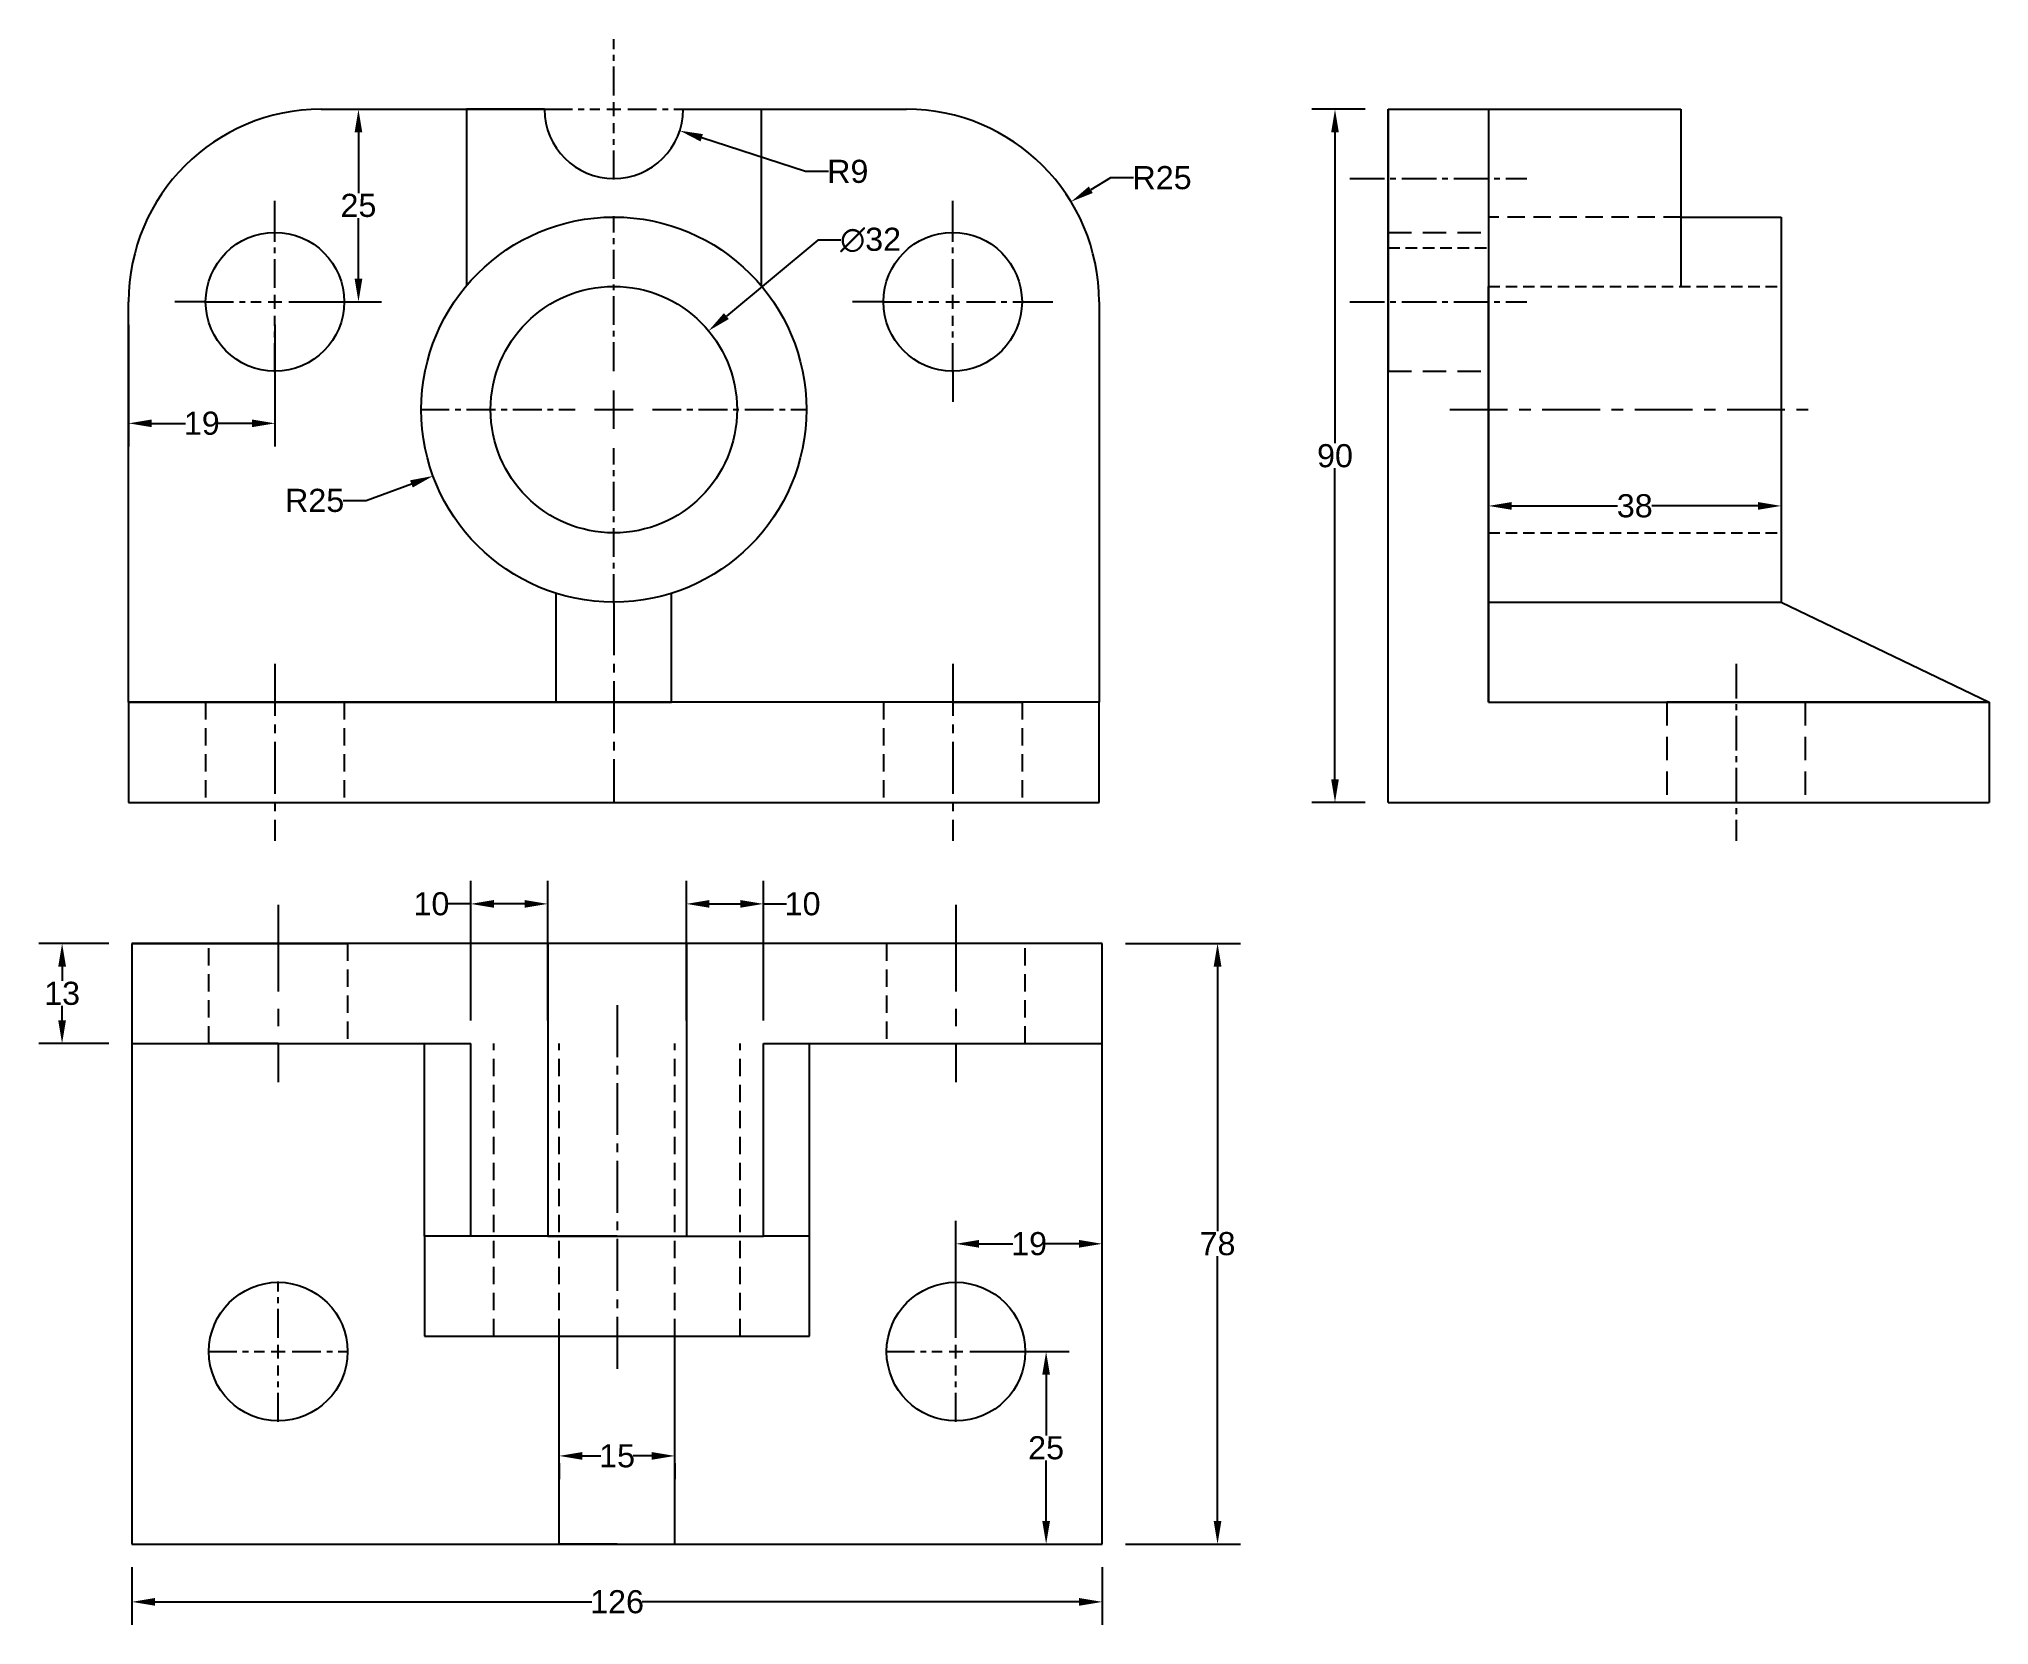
# Model space of a CAD drawing. Header units: inches. Extents: x 536 to 789, y 281 to 487.
import ezdxf

# ---------------------------------------------------------------- set-up
doc = ezdxf.new("R2010")
doc.units = ezdxf.units.IN
doc.header["$LTSCALE"] = 3
doc.header["$MEASUREMENT"] = 0
for name, pattern in [('CENTER', [2, 1.25, -0.25, 0.25, -0.25]), ('CENTER2', [1.125, 0.75, -0.125, 0.125, -0.125]), ('HIDDEN', [0.375, 0.25, -0.125]), ('HIDDENX2', [0.75, 0.5, -0.25])]:
    doc.linetypes.add(name, pattern=pattern)
doc.styles.get("Standard").update_dxf_attribs({"font": 'arial.ttf'})
doc.dimstyles.get("Standard").update_dxf_attribs({"dimtxt": 3, "dimasz": 3, "dimexe": 3, "dimexo": 3, "dimgap": 0.09, "dimtad": 0, "dimtih": 1, "dimtoh": 1, "dimdec": 0, "dimzin": 0, "dimdsep": 46, "dimtxsty": 'Standard', "dimcen": 0.09, "dimclrd": 2, "dimclre": 2, "dimclrt": 3, "dimadec": 0, "dimazin": 0, "dimtfac": 1, "dimtdec": 0, "dimtofl": 0, "dimtmove": 0, "dimatfit": 3, "dimfxl": 1, "dimtolj": 1, "dimtzin": 0, "dimarcsym": 0})

# ---------------------------------------------------------------- blocks, each defined once
blk = doc.blocks.new('*U12')
at = {"color": 0, "linetype": 'CENTER', "transparency": 16777216}
for p, q in [((0, 1.8), (0, 9.12)), ((-9.12, 0), (-1.8, 0)), ((1.8, 0), (9.12, 0)), ((0, -9.12), (0, -1.8))]:
    blk.add_line(p, q, dxfattribs=at)
at = {"color": 0, "linetype": 'Continuous', "transparency": 16777216}
for p, q in [((-0.9, 0), (0.9, 0)), ((0, -0.9), (0, 0.9))]:
    blk.add_line(p, q, dxfattribs=at)
blk = doc.blocks.new('*U13')
at = {"color": 0, "linetype": 'CENTER', "transparency": 16777216}
for p, q in [((0, 1.8), (0, 9.12)), ((-9.12, 0), (-1.8, 0)), ((1.8, 0), (9.12, 0)), ((0, -9.12), (0, -1.8))]:
    blk.add_line(p, q, dxfattribs=at)
at = {"color": 0, "linetype": 'Continuous', "transparency": 16777216}
for p, q in [((-0.9, 0), (0.9, 0)), ((0, -0.9), (0, 0.9))]:
    blk.add_line(p, q, dxfattribs=at)
blk = doc.blocks.new('*U14')
at = {"color": 0, "linetype": 'CENTER', "transparency": 16777216}
for p, q in [((0, 1.8), (0, 9.12)), ((-9.12, 0), (-1.8, 0)), ((1.8, 0), (9.12, 0)), ((0, -9.12), (0, -1.8))]:
    blk.add_line(p, q, dxfattribs=at)
at = {"color": 0, "linetype": 'Continuous', "transparency": 16777216}
for p, q in [((-0.9, 0), (0.9, 0)), ((0, -0.9), (0, 0.9))]:
    blk.add_line(p, q, dxfattribs=at)
blk = doc.blocks.new('*U15')
at = {"color": 0, "linetype": 'CENTER', "transparency": 16777216}
for p, q in [((0, 5), (0, 25.12)), ((-25.12, 0), (-5, 0)), ((5, 0), (25.12, 0)), ((0, -25.12), (0, -5))]:
    blk.add_line(p, q, dxfattribs=at)
at = {"color": 0, "linetype": 'Continuous', "transparency": 16777216}
for p, q in [((-2.5, 0), (2.5, 0)), ((0, -2.5), (0, 2.5))]:
    blk.add_line(p, q, dxfattribs=at)
blk = doc.blocks.new('*D16')
at = {"color": 2, "lineweight": -2, "ltscale": 3, "transparency": 16777216}
for p, q in [((547.3, 449.45), (547.3, 433.67)), ((566.3, 449.45), (566.3, 433.67)), ((550.3, 436.67), (554.7, 436.67)), ((563.3, 436.67), (558.9, 436.67))]:
    blk.add_line(p, q, dxfattribs=at)
at = {"color": 2, "ltscale": 3, "transparency": 16777216}
for points in [[(550.3, 437.17), (550.3, 436.17), (547.3, 436.67)], [(563.3, 437.17), (563.3, 436.17), (566.3, 436.67)]]:
    blk.add_solid(points, dxfattribs=at)
at = {"layer": 'Defpoints', "color": 0, "ltscale": 3, "transparency": 16777216}
for p in [(547.3, 452.45), (566.3, 452.45), (566.3, 436.67)]:
    blk.add_point(p, dxfattribs=at)
at = {"color": 3, "ltscale": 3, "transparency": 16777216, "insert": (556.8, 436.67), "char_height": 3, "attachment_point": 5}
blk.add_mtext('\\A1;19', dxfattribs=at)
blk = doc.blocks.new('*D17')
at = {"color": 2, "lineweight": -2, "ltscale": 3, "transparency": 16777216}
for p, q in [((575.3, 477.45), (580.14, 477.45)), ((577.14, 474.45), (577.14, 466.57)), ((577.14, 455.45), (577.14, 463.33)), ((569.3, 452.45), (580.14, 452.45))]:
    blk.add_line(p, q, dxfattribs=at)
at = {"color": 2, "ltscale": 3, "transparency": 16777216}
for points in [[(576.64, 474.45), (577.64, 474.45), (577.14, 477.45)], [(576.64, 455.45), (577.64, 455.45), (577.14, 452.45)]]:
    blk.add_solid(points, dxfattribs=at)
at = {"layer": 'Defpoints', "color": 0, "ltscale": 3, "transparency": 16777216}
for p in [(572.3, 477.45), (577.14, 477.45), (566.3, 452.45)]:
    blk.add_point(p, dxfattribs=at)
at = {"color": 3, "ltscale": 3, "transparency": 16777216, "insert": (577.14, 464.95), "char_height": 3, "attachment_point": 5}
blk.add_mtext('\\A1;25', dxfattribs=at)
blk = doc.blocks.new('*D18')
at = {"color": 2, "lineweight": -2, "ltscale": 3, "transparency": 16777216}
for p, q in [((610.21, 438.45), (610.39, 438.45)), ((610.3, 438.36), (610.3, 438.54)), ((578.14, 426.65), (584.02, 428.81)), ((575.14, 426.65), (578.14, 426.65))]:
    blk.add_line(p, q, dxfattribs=at)
at = {"color": 2, "ltscale": 3, "transparency": 16777216}
blk.add_solid([(583.84, 429.27), (584.19, 428.34), (586.83, 429.84)], dxfattribs=at)
at = {"layer": 'Defpoints', "color": 0, "ltscale": 3, "transparency": 16777216}
for p in [(610.3, 438.45), (586.83, 429.84)]:
    blk.add_point(p, dxfattribs=at)
at = {"color": 3, "ltscale": 3, "transparency": 16777216, "insert": (571.45, 426.65), "char_height": 3, "attachment_point": 5}
blk.add_mtext('\\A1;R25', dxfattribs=at)
blk = doc.blocks.new('*D19')
at = {"color": 2, "lineweight": -2, "ltscale": 3, "transparency": 16777216}
for p, q in [((636.78, 460.47), (624.91, 450.6)), ((639.78, 460.47), (636.78, 460.47)), ((610.21, 438.45), (610.39, 438.45)), ((610.3, 438.36), (610.3, 438.54))]:
    blk.add_line(p, q, dxfattribs=at)
at = {"color": 2, "ltscale": 3, "transparency": 16777216}
blk.add_solid([(624.59, 450.98), (625.23, 450.21), (622.6, 448.68)], dxfattribs=at)
at = {"layer": 'Defpoints', "color": 0, "ltscale": 3, "transparency": 16777216}
for p in [(622.6, 448.68), (598, 428.22)]:
    blk.add_point(p, dxfattribs=at)
at = {"color": 3, "ltscale": 3, "transparency": 16777216, "insert": (643.64, 460.47), "char_height": 3, "attachment_point": 5}
blk.add_mtext('\\A1;∅32', dxfattribs=at)
blk = doc.blocks.new('*D20')
at = {"color": 2, "lineweight": -2, "ltscale": 3, "transparency": 16777216}
for p, q in [((610.21, 477.45), (610.39, 477.45)), ((610.3, 477.36), (610.3, 477.54)), ((635.17, 469.37), (621.72, 473.74)), ((638.17, 469.37), (635.17, 469.37))]:
    blk.add_line(p, q, dxfattribs=at)
at = {"color": 2, "ltscale": 3, "transparency": 16777216}
blk.add_solid([(621.87, 474.22), (621.56, 473.27), (618.86, 474.67)], dxfattribs=at)
at = {"layer": 'Defpoints', "color": 0, "ltscale": 3, "transparency": 16777216}
for p in [(610.3, 477.45), (618.86, 474.67)]:
    blk.add_point(p, dxfattribs=at)
at = {"color": 3, "ltscale": 3, "transparency": 16777216, "insert": (640.68, 469.37), "char_height": 3, "attachment_point": 5}
blk.add_mtext('\\A1;R9', dxfattribs=at)
blk = doc.blocks.new('*D21')
at = {"color": 2, "lineweight": -2, "ltscale": 3, "transparency": 16777216}
for p, q in [((674.79, 468.55), (672.23, 467)), ((677.79, 468.55), (674.79, 468.55)), ((648.21, 452.45), (648.39, 452.45)), ((648.3, 452.36), (648.3, 452.54))]:
    blk.add_line(p, q, dxfattribs=at)
at = {"color": 2, "ltscale": 3, "transparency": 16777216}
blk.add_solid([(671.97, 467.42), (672.49, 466.57), (669.66, 465.44)], dxfattribs=at)
at = {"layer": 'Defpoints', "color": 0, "ltscale": 3, "transparency": 16777216}
for p in [(669.66, 465.44), (648.3, 452.45)]:
    blk.add_point(p, dxfattribs=at)
at = {"color": 3, "ltscale": 3, "transparency": 16777216, "insert": (681.48, 468.55), "char_height": 3, "attachment_point": 5}
blk.add_mtext('\\A1;R25', dxfattribs=at)
blk = doc.blocks.new('*U22')
at = {"color": 0, "linetype": 'CENTER', "transparency": 16777216}
for p, q in [((0, 1.8), (0, 9.12)), ((-9.12, 0), (-1.8, 0)), ((1.8, 0), (9.12, 0)), ((0, -9.12), (0, -1.8))]:
    blk.add_line(p, q, dxfattribs=at)
at = {"color": 0, "linetype": 'Continuous', "transparency": 16777216}
for p, q in [((-0.9, 0), (0.9, 0)), ((0, -0.9), (0, 0.9))]:
    blk.add_line(p, q, dxfattribs=at)
blk = doc.blocks.new('*U23')
at = {"color": 0, "linetype": 'CENTER', "transparency": 16777216}
for p, q in [((0, 1.8), (0, 9.12)), ((-9.12, 0), (-1.8, 0)), ((1.8, 0), (9.12, 0)), ((0, -9.12), (0, -1.8))]:
    blk.add_line(p, q, dxfattribs=at)
at = {"color": 0, "linetype": 'Continuous', "transparency": 16777216}
for p, q in [((-0.9, 0), (0.9, 0)), ((0, -0.9), (0, 0.9))]:
    blk.add_line(p, q, dxfattribs=at)
blk = doc.blocks.new('*D25')
at = {"color": 2, "lineweight": -2, "ltscale": 3, "transparency": 16777216}
for p, q in [((657.72, 316.15), (669.43, 316.15)), ((666.43, 313.15), (666.43, 305.27)), ((666.43, 294.15), (666.43, 302.03)), ((657.72, 291.15), (669.43, 291.15))]:
    blk.add_line(p, q, dxfattribs=at)
at = {"color": 2, "ltscale": 3, "transparency": 16777216}
for points in [[(665.93, 313.15), (666.93, 313.15), (666.43, 316.15)], [(665.93, 294.15), (666.93, 294.15), (666.43, 291.15)]]:
    blk.add_solid(points, dxfattribs=at)
at = {"layer": 'Defpoints', "color": 0, "ltscale": 3, "transparency": 16777216}
for p in [(654.72, 316.15), (654.72, 291.15), (666.43, 291.15)]:
    blk.add_point(p, dxfattribs=at)
at = {"color": 3, "ltscale": 3, "transparency": 16777216, "insert": (666.43, 303.65), "char_height": 3, "attachment_point": 5}
blk.add_mtext('\\A1;25', dxfattribs=at)
blk = doc.blocks.new('*D26')
at = {"color": 2, "lineweight": -2, "ltscale": 3, "transparency": 16777216}
for p, q in [((654.72, 319.15), (654.72, 333.15)), ((673.72, 319.15), (673.72, 333.15)), ((657.72, 330.15), (662.12, 330.15)), ((670.72, 330.15), (666.32, 330.15))]:
    blk.add_line(p, q, dxfattribs=at)
at = {"color": 2, "ltscale": 3, "transparency": 16777216}
for points in [[(657.72, 330.65), (657.72, 329.65), (654.72, 330.15)], [(670.72, 330.65), (670.72, 329.65), (673.72, 330.15)]]:
    blk.add_solid(points, dxfattribs=at)
at = {"layer": 'Defpoints', "color": 0, "ltscale": 3, "transparency": 16777216}
for p in [(673.72, 330.15), (654.72, 316.15), (673.72, 316.15)]:
    blk.add_point(p, dxfattribs=at)
at = {"color": 3, "ltscale": 3, "transparency": 16777216, "insert": (664.22, 330.15), "char_height": 3, "attachment_point": 5}
blk.add_mtext('\\A1;19', dxfattribs=at)
blk = doc.blocks.new('*D27')
at = {"color": 2, "lineweight": -2, "ltscale": 3, "transparency": 16777216}
for p, q in [((547.72, 288.15), (547.72, 280.66)), ((673.72, 288.15), (673.72, 280.66)), ((550.72, 283.66), (607.46, 283.66)), ((670.72, 283.66), (613.98, 283.66))]:
    blk.add_line(p, q, dxfattribs=at)
at = {"color": 2, "ltscale": 3, "transparency": 16777216}
for points in [[(550.72, 284.16), (550.72, 283.16), (547.72, 283.66)], [(670.72, 284.16), (670.72, 283.16), (673.72, 283.66)]]:
    blk.add_solid(points, dxfattribs=at)
at = {"layer": 'Defpoints', "color": 0, "ltscale": 3, "transparency": 16777216}
for p in [(547.72, 291.15), (673.72, 291.15), (673.72, 283.66)]:
    blk.add_point(p, dxfattribs=at)
at = {"color": 3, "ltscale": 3, "transparency": 16777216, "insert": (610.72, 283.66), "char_height": 3, "attachment_point": 5}
blk.add_mtext('\\A1;126', dxfattribs=at)
blk = doc.blocks.new('*D28')
at = {"color": 2, "lineweight": -2, "ltscale": 3, "transparency": 16777216}
for p, q in [((603.22, 301.65), (603.22, 299.61)), ((606.22, 302.61), (608.61, 302.61)), ((615.22, 302.61), (612.83, 302.61)), ((618.22, 301.65), (618.22, 299.61))]:
    blk.add_line(p, q, dxfattribs=at)
at = {"color": 2, "ltscale": 3, "transparency": 16777216}
for points in [[(606.22, 303.11), (606.22, 302.11), (603.22, 302.61)], [(615.22, 303.11), (615.22, 302.11), (618.22, 302.61)]]:
    blk.add_solid(points, dxfattribs=at)
at = {"layer": 'Defpoints', "color": 0, "ltscale": 3, "transparency": 16777216}
for p in [(603.22, 304.65), (618.22, 304.65), (603.22, 302.61)]:
    blk.add_point(p, dxfattribs=at)
at = {"color": 3, "ltscale": 3, "transparency": 16777216, "insert": (610.72, 302.61), "char_height": 3, "attachment_point": 5}
blk.add_mtext('\\A1;15', dxfattribs=at)
blk = doc.blocks.new('*D29')
at = {"color": 2, "lineweight": -2, "ltscale": 3, "transparency": 16777216}
for p, q in [((591.72, 359.15), (591.72, 377.28)), ((601.72, 359.15), (601.72, 377.28)), ((591.72, 374.28), (588.72, 374.28)), ((598.72, 374.28), (594.72, 374.28))]:
    blk.add_line(p, q, dxfattribs=at)
at = {"color": 2, "ltscale": 3, "transparency": 16777216}
for points in [[(594.72, 374.78), (594.72, 373.78), (591.72, 374.28)], [(598.72, 374.78), (598.72, 373.78), (601.72, 374.28)]]:
    blk.add_solid(points, dxfattribs=at)
at = {"layer": 'Defpoints', "color": 0, "ltscale": 3, "transparency": 16777216}
for p in [(591.72, 374.28), (591.72, 356.15), (601.72, 356.15)]:
    blk.add_point(p, dxfattribs=at)
at = {"color": 3, "ltscale": 3, "transparency": 16777216, "insert": (586.62, 374.28), "char_height": 3, "attachment_point": 5}
blk.add_mtext('\\A1;10', dxfattribs=at)
blk = doc.blocks.new('*D24')
at = {"color": 2, "lineweight": -2, "ltscale": 3, "transparency": 16777216}
for p, q in [((619.72, 359.15), (619.72, 377.28)), ((629.72, 359.15), (629.72, 377.28)), ((622.72, 374.28), (626.72, 374.28)), ((629.72, 374.28), (632.72, 374.28))]:
    blk.add_line(p, q, dxfattribs=at)
at = {"color": 2, "ltscale": 3, "transparency": 16777216}
for points in [[(622.72, 374.78), (622.72, 373.78), (619.72, 374.28)], [(626.72, 374.78), (626.72, 373.78), (629.72, 374.28)]]:
    blk.add_solid(points, dxfattribs=at)
at = {"layer": 'Defpoints', "color": 0, "ltscale": 3, "transparency": 16777216}
for p in [(629.72, 374.28), (619.72, 356.15), (629.72, 356.15)]:
    blk.add_point(p, dxfattribs=at)
at = {"color": 3, "ltscale": 3, "transparency": 16777216, "insert": (634.81, 374.28), "char_height": 3, "attachment_point": 5}
blk.add_mtext('\\A1;10', dxfattribs=at)
blk = doc.blocks.new('*D30')
at = {"color": 2, "lineweight": -2, "ltscale": 3, "transparency": 16777216}
for p, q in [((544.72, 369.15), (535.66, 369.15)), ((538.66, 366.15), (538.66, 364.27)), ((538.66, 359.15), (538.66, 361.03)), ((544.72, 356.15), (535.66, 356.15))]:
    blk.add_line(p, q, dxfattribs=at)
at = {"color": 2, "ltscale": 3, "transparency": 16777216}
for points in [[(538.16, 366.15), (539.16, 366.15), (538.66, 369.15)], [(538.16, 359.15), (539.16, 359.15), (538.66, 356.15)]]:
    blk.add_solid(points, dxfattribs=at)
at = {"layer": 'Defpoints', "color": 0, "ltscale": 3, "transparency": 16777216}
for p in [(538.66, 369.15), (547.72, 369.15), (547.72, 356.15)]:
    blk.add_point(p, dxfattribs=at)
at = {"color": 3, "ltscale": 3, "transparency": 16777216, "insert": (538.66, 362.65), "char_height": 3, "attachment_point": 5}
blk.add_mtext('\\A1;13', dxfattribs=at)
blk = doc.blocks.new('*D31')
at = {"color": 2, "lineweight": -2, "ltscale": 3, "transparency": 16777216}
for p, q in [((676.72, 369.15), (691.69, 369.15)), ((688.69, 366.15), (688.69, 331.77)), ((688.69, 294.15), (688.69, 328.53)), ((676.72, 291.15), (691.69, 291.15))]:
    blk.add_line(p, q, dxfattribs=at)
at = {"color": 2, "ltscale": 3, "transparency": 16777216}
for points in [[(688.19, 366.15), (689.19, 366.15), (688.69, 369.15)], [(688.19, 294.15), (689.19, 294.15), (688.69, 291.15)]]:
    blk.add_solid(points, dxfattribs=at)
at = {"layer": 'Defpoints', "color": 0, "ltscale": 3, "transparency": 16777216}
for p in [(673.72, 369.15), (673.72, 291.15), (688.69, 291.15)]:
    blk.add_point(p, dxfattribs=at)
at = {"color": 3, "ltscale": 3, "transparency": 16777216, "insert": (688.69, 330.15), "char_height": 3, "attachment_point": 5}
blk.add_mtext('\\A1;78', dxfattribs=at)
blk = doc.blocks.new('*D35')
at = {"color": 2, "lineweight": -2, "ltscale": 3, "transparency": 16777216}
for p, q in [((707.86, 477.45), (700.94, 477.45)), ((703.94, 474.45), (703.94, 434.08)), ((703.94, 390.45), (703.94, 430.83)), ((707.86, 387.45), (700.94, 387.45))]:
    blk.add_line(p, q, dxfattribs=at)
at = {"color": 2, "ltscale": 3, "transparency": 16777216}
for points in [[(703.44, 474.45), (704.44, 474.45), (703.94, 477.45)], [(703.44, 390.45), (704.44, 390.45), (703.94, 387.45)]]:
    blk.add_solid(points, dxfattribs=at)
at = {"layer": 'Defpoints', "color": 0, "ltscale": 3, "transparency": 16777216}
for p in [(710.86, 477.45), (703.94, 387.45), (710.86, 387.45)]:
    blk.add_point(p, dxfattribs=at)
at = {"color": 3, "ltscale": 3, "transparency": 16777216, "insert": (703.94, 432.45), "char_height": 3, "attachment_point": 5}
blk.add_mtext('\\A1;90', dxfattribs=at)
blk = doc.blocks.new('*D36')
at = {"color": 2, "lineweight": -2, "ltscale": 3, "transparency": 16777216}
for p, q in [((726.86, 425.95), (740.62, 425.95)), ((758.86, 425.95), (745.1, 425.95))]:
    blk.add_line(p, q, dxfattribs=at)
at = {"color": 2, "ltscale": 3, "transparency": 16777216}
for points in [[(726.86, 426.45), (726.86, 425.45), (723.86, 425.95)], [(758.86, 426.45), (758.86, 425.45), (761.86, 425.95)]]:
    blk.add_solid(points, dxfattribs=at)
at = {"layer": 'Defpoints', "color": 0, "ltscale": 3, "transparency": 16777216}
for p in [(723.86, 425.95), (761.86, 425.95), (761.86, 425.95)]:
    blk.add_point(p, dxfattribs=at)
at = {"color": 3, "ltscale": 3, "transparency": 16777216, "insert": (742.86, 425.95), "char_height": 3, "attachment_point": 5}
blk.add_mtext('\\A1;38', dxfattribs=at)

msp = doc.modelspace()

# ---------------------------------------------------------------- linework, layer by layer
for p, q in [((572.3, 477.45), (601.3, 477.45)), ((619.3, 477.45), (648.3, 477.45)), ((710.86, 387.45), (710.86, 477.45)), ((710.86, 477.45), (723.86, 477.45)), ((710.86, 477.45), (710.86, 468.45)), ((710.86, 477.45), (710.86, 452.45)), ((723.86, 477.45), (723.86, 400.45)), ((748.86, 463.45), (761.86, 463.45)), ((723.86, 438.45), (723.86, 454.45)), ((547.3, 400.45), (547.3, 452.45)), ((673.3, 452.45), (673.3, 400.45)), ((723.86, 400.45), (723.86, 438.45)), ((723.86, 438.45), (723.86, 413.45)), ((723.86, 413.45), (761.86, 413.45)), ((761.86, 413.45), (788.86, 400.45)), ((673.3, 400.45), (547.3, 400.45)), ((547.3, 400.45), (547.3, 387.45)), ((673.3, 400.45), (654.3, 400.45)), ((673.3, 387.45), (673.3, 400.45)), ((723.86, 400.45), (788.86, 400.45)), ((788.86, 400.45), (788.86, 387.45)), ((547.3, 387.45), (673.3, 387.45)), ((710.86, 387.45), (788.86, 387.45))]:
    msp.add_line(p, q)
at = {"ltscale": 3}
for p, q in [((601.18, 477.45), (591.18, 477.45)), ((601.18, 477.45), (591.18, 477.45)), ((591.18, 477.45), (591.18, 454.56)), ((601.3, 477.45), (591.3, 477.45)), ((629.42, 477.45), (629.42, 454.56)), ((723.86, 477.45), (748.86, 477.45)), ((748.86, 477.45), (748.86, 454.56)), ((602.8, 400.45), (602.8, 414.6)), ((617.8, 400.45), (617.8, 414.6)), ((547.3, 400.45), (610.3, 400.45)), ((610.3, 400.45), (617.8, 400.45)), ((654.3, 400.45), (663.3, 400.45)), ((673.72, 369.15), (547.72, 369.15)), ((547.72, 369.15), (547.72, 291.15)), ((547.72, 369.15), (547.72, 356.15)), ((547.72, 369.15), (566.72, 369.15)), ((557.72, 369.15), (575.72, 369.15)), ((610.72, 369.15), (601.72, 369.15)), ((601.72, 369.15), (601.72, 356.15)), ((619.72, 369.15), (619.72, 356.15)), ((673.72, 291.15), (673.72, 369.15)), ((547.72, 356.15), (591.72, 356.15)), ((566.72, 356.15), (557.72, 356.15)), ((585.72, 331.15), (585.72, 356.15)), ((591.72, 331.15), (591.72, 356.15)), ((601.72, 356.15), (601.72, 331.15)), ((619.72, 356.15), (619.72, 331.15)), ((629.72, 356.15), (673.72, 356.15)), ((629.72, 331.15), (629.72, 356.15)), ((635.72, 331.15), (635.72, 356.15)), ((610.72, 331.15), (585.72, 331.15)), ((585.72, 331.15), (585.72, 318.15)), ((601.72, 331.15), (591.72, 331.15)), ((610.72, 331.15), (594.72, 331.15)), ((601.72, 331.15), (619.72, 331.15)), ((610.72, 331.15), (626.72, 331.15)), ((619.72, 331.15), (629.72, 331.15)), ((635.72, 331.15), (629.72, 331.15)), ((635.72, 318.15), (635.72, 331.15)), ((585.72, 318.15), (635.72, 318.15)), ((603.22, 291.15), (603.22, 318.15)), ((618.22, 291.15), (618.22, 318.15)), ((547.72, 291.15), (673.72, 291.15)), ((610.72, 291.15), (603.22, 291.15)), ((610.72, 291.15), (618.22, 291.15))]:
    msp.add_line(p, q, dxfattribs=at)
at = {"color": 30, "linetype": 'CENTER2', "ltscale": 2, "true_color": 0xf8991e}
for p, q in [((705.86, 468.45), (728.86, 468.45)), ((705.86, 452.45), (728.86, 452.45)), ((756.01, 405.45), (756.01, 382.45))]:
    msp.add_line(p, q, dxfattribs=at)
at = {"ltscale": 2}
for p, q in [((710.86, 468.45), (710.86, 459.45)), ((761.86, 463.45), (761.86, 413.45)), ((710.86, 452.45), (710.86, 461.45)), ((710.86, 452.45), (710.86, 443.45)), ((756.01, 400.45), (747.01, 400.45)), ((763.86, 400.45), (756.01, 400.45)), ((788.86, 400.45), (763.86, 400.45))]:
    msp.add_line(p, q, dxfattribs=at)
at = {"color": 30, "linetype": 'CENTER', "ltscale": 3, "true_color": 0xf8991e}
for p, q in [((566.3, 461.57), (566.3, 465.57)), ((654.3, 461.57), (654.3, 465.57)), ((557.3, 452.45), (553.3, 452.45)), ((575.3, 452.45), (579.3, 452.45)), ((645.3, 452.45), (641.3, 452.45)), ((663.3, 452.45), (667.3, 452.45)), ((566.3, 443.45), (566.3, 439.45)), ((654.3, 443.45), (654.3, 439.45)), ((566.72, 374.15), (566.72, 351.15)), ((654.72, 374.15), (654.72, 351.15))]:
    msp.add_line(p, q, dxfattribs=at)
at = {"color": 30, "linetype": 'HIDDEN', "ltscale": 3, "true_color": 0xf8991e}
for p, q in [((748.86, 463.45), (723.86, 463.45)), ((557.3, 400.45), (557.3, 387.45)), ((575.3, 400.45), (575.3, 387.45)), ((645.3, 400.45), (645.3, 387.45)), ((663.3, 400.45), (663.3, 387.45)), ((557.72, 356.15), (557.72, 369.15)), ((575.72, 369.15), (575.72, 356.15)), ((645.72, 369.15), (645.72, 356.15)), ((663.72, 356.15), (663.72, 369.15)), ((594.72, 318.15), (594.72, 356.15)), ((603.22, 318.15), (603.22, 356.15)), ((618.22, 318.15), (618.22, 356.15)), ((626.72, 318.15), (626.72, 356.15))]:
    msp.add_line(p, q, dxfattribs=at)
at = {"color": 30, "linetype": 'HIDDENX2', "ltscale": 2, "true_color": 0xf8991e}
for p, q in [((710.86, 461.45), (723.86, 461.45)), ((710.86, 443.45), (723.86, 443.45)), ((747.01, 400.45), (747.01, 387.45)), ((765.01, 400.45), (765.01, 387.45))]:
    msp.add_line(p, q, dxfattribs=at)
at = {"color": 30, "linetype": 'HIDDEN', "ltscale": 2, "true_color": 0xf8991e}
msp.add_line((710.86, 459.45), (723.86, 459.45), dxfattribs=at)
at = {"color": 30, "linetype": 'HIDDENX2', "true_color": 0xf8991e}
for p, q in [((723.86, 454.45), (761.86, 454.45)), ((723.86, 422.45), (761.86, 422.45))]:
    msp.add_line(p, q, dxfattribs=at)
at = {"color": 30, "linetype": 'CENTER', "ltscale": 2, "true_color": 0xf8991e}
msp.add_line((718.86, 438.45), (766.86, 438.45), dxfattribs=at)
at = {"color": 30, "linetype": 'CENTER2', "ltscale": 3, "true_color": 0xf8991e}
for p, q in [((610.3, 413.33), (610.3, 387.45)), ((566.3, 405.45), (566.3, 382.45)), ((654.3, 405.45), (654.3, 382.45)), ((610.72, 361.15), (610.72, 313.15))]:
    msp.add_line(p, q, dxfattribs=at)
at = {"ltscale": 3}
for centre, radius in [((610.3, 438.45), 25), ((566.3, 452.45), 9), ((654.3, 452.45), 9), ((610.3, 438.45), 16), ((566.72, 316.15), 9), ((654.72, 316.15), 9)]:
    msp.add_circle(centre, radius, dxfattribs=at)
for centre, start, end in [((572.3, 452.45), 90, 180), ((648.3, 452.45), 0, 90)]:
    msp.add_arc(centre, 25, start, end)
msp.add_arc((610.3, 477.45), 9, 180, 0, dxfattribs=at)

# ---------------------------------------------------------------- block references
at = {"color": 30, "linetype": 'CENTER', "true_color": 0xf8991e}
for name, p in [('*U14', (610.3, 477.45)), ('*U15', (610.3, 438.45)), ('*U12', (566.3, 452.45)), ('*U13', (654.3, 452.45)), ('*U23', (566.72, 316.15)), ('*U22', (654.72, 316.15))]:
    msp.add_blockref(name, p, dxfattribs=at)

# ---------------------------------------------------------------- dimensions: what is measured, and where the dimension line sits
at = {"ltscale": 3}
for base, p1, p2, angle, picture, middle in [((577.14, 477.45), (566.3, 452.45), (572.3, 477.45), 90, '*D17', (577.14, 464.95)), ((703.94, 387.45), (710.86, 477.45), (710.86, 387.45), 90, '*D35', (703.94, 432.45)), ((629.72, 374.28), (619.72, 356.15), (629.72, 356.15), 180, '*D24', (634.81, 374.28)), ((538.66, 369.15), (547.72, 356.15), (547.72, 369.15), 90, '*D30', (538.66, 362.65)), ((688.69, 291.15), (673.72, 369.15), (673.72, 291.15), 90, '*D31', (688.69, 330.15)), ((666.43, 291.15), (654.72, 316.15), (654.72, 291.15), 90, '*D25', (666.43, 303.65))]:
    dim = msp.add_linear_dim(base=base, p1=p1, p2=p2, angle=angle, dimstyle='Standard', dxfattribs=at)
    dim.commit()
    dim.dimension.update_dxf_attribs({"geometry": picture, "text_midpoint": middle})
for center, mpoint, picture, middle in [((610.3, 477.45), (618.86, 474.67), '*D20', (640.68, 469.37)), ((610.3, 438.45), (586.83, 429.84), '*D18', (571.45, 426.65))]:
    dim = msp.add_radius_dim(center=center, mpoint=mpoint, dimstyle='Standard', dxfattribs=at)
    dim.commit()
    dim.dimension.update_dxf_attribs({"geometry": picture, "text_midpoint": middle, "dimtype": 164})
dim = msp.add_radius_dim(center=(648.3, 452.45), mpoint=(669.66, 465.44), dimstyle='Standard', dxfattribs=at)
dim.commit()
dim.dimension.update_dxf_attribs({"geometry": '*D21', "text_midpoint": (681.48, 468.55)})
dim = msp.add_diameter_dim_2p(p1=(598, 428.22), p2=(622.6, 448.68), dimstyle='Standard', dxfattribs=at)
dim.commit()
dim.dimension.update_dxf_attribs({"geometry": '*D19', "text_midpoint": (643.64, 460.47), "dimtype": 163})
for base, p1, p2, picture, middle in [((566.3, 436.67), (547.3, 452.45), (566.3, 452.45), '*D16', (556.8, 436.67)), ((761.86, 425.95), (723.86, 425.95), (761.86, 425.95), '*D36', (742.86, 425.95)), ((591.72, 374.28), (601.72, 356.15), (591.72, 356.15), '*D29', (586.62, 374.28)), ((673.72, 330.15), (654.72, 316.15), (673.72, 316.15), '*D26', (664.22, 330.15)), ((603.22, 302.61), (618.22, 304.65), (603.22, 304.65), '*D28', (610.72, 302.61)), ((673.72, 283.66), (547.72, 291.15), (673.72, 291.15), '*D27', (610.72, 283.66))]:
    dim = msp.add_linear_dim(base=base, p1=p1, p2=p2, dimstyle='Standard', dxfattribs=at)
    dim.commit()
    dim.dimension.update_dxf_attribs({"geometry": picture, "text_midpoint": middle})

doc.saveas('drawing.dxf')
